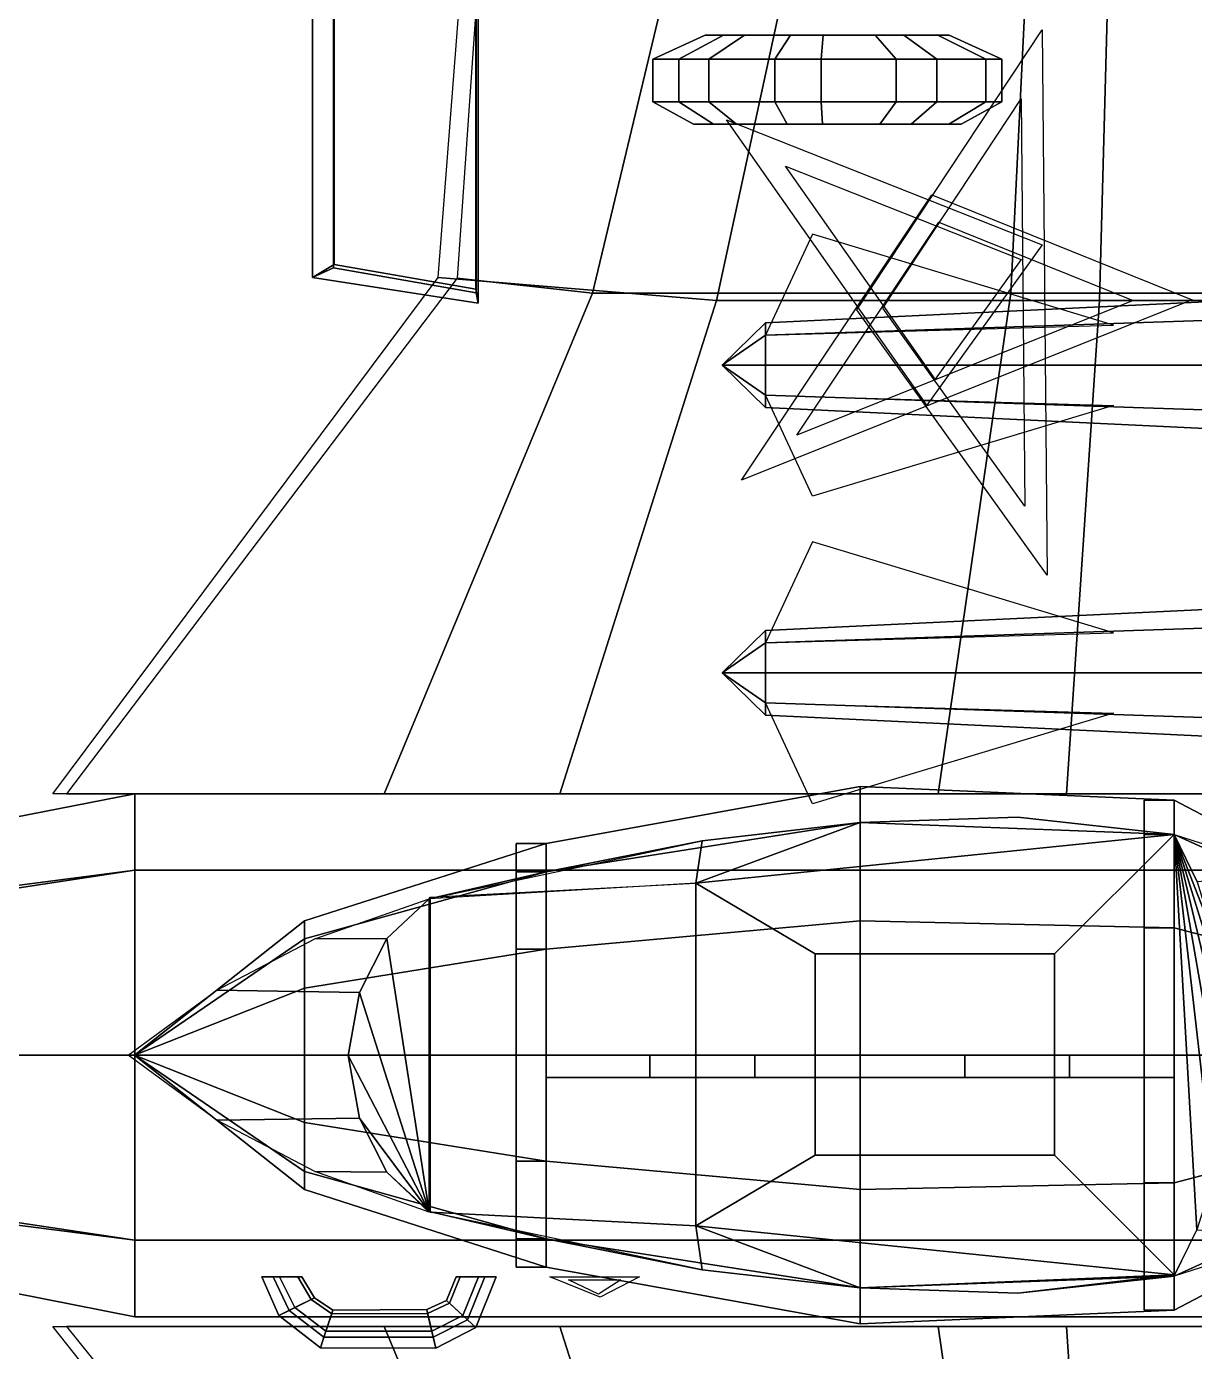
# Model space of a CAD drawing. Header units: metres. Extents: x -60 to 33, y -69 to 68.
# Drawn here: x -25.9 to 5.34, y -7.93 to 27.54 of the extents above; entities that cross this region are included whole.
import ezdxf

# ---------------------------------------------------------------- set-up
doc = ezdxf.new("R2010")
doc.units = ezdxf.units.M

msp = doc.modelspace()

# ---------------------------------------------------------------- linework, layer by layer
at = {"layer": 'AileD1', "color": 3}
for points in [[(-7.444094, 20.199999, 8.795606), (-14.892633, 20.82, 7.182653), (-13.742061, 35.66, 7.163866), (-4.497872, 33.800003, 8.732279)], [(2.804428, 20.199999, 9.349729), (-7.444094, 20.199999, 8.795606), (-4.497872, 33.800003, 8.732279), (3.138815, 32.800003, 9.198742)], [(12.233074, 20.199999, 8.980313), (2.804428, 20.199999, 9.349729), (3.138815, 32.800003, 9.198742), (10.996017, 32.800003, 8.887767)], [(-3.691443, 19.949081, 9.349729), (1.26452, 27.449999, 9.349729), (1.398465, 12.849999, 9.349729)], [(-2.995572, 19.999998, 9.349729), (0.704428, 25.599998, 9.349729), (0.804428, 14.699999, 9.349729)], [(-7.174012, 25.038986, 9.349729), (1.26452, 21.690365, 9.349729), (-1.816213, 17.404127, 9.349729)], [(-5.595572, 23.799999, 9.349729), (0.704428, 21.299999, 9.349729), (-1.595572, 18.099998, 9.349729)], [(5.282867, 20.216972, 9.349729), (-6.772177, 15.394954, 9.349729), (-1.682268, 23.029814, 9.349729)], [(3.704428, 20.199997, 9.349729), (-5.295572, 16.599998, 9.349729), (-1.495572, 22.299997, 9.349729)], [(-11.637501, 7.000001, 9.6), (-25.193754, 7.000001, 6.8), (-14.892633, 20.82, 7.182653), (-7.444094, 20.199999, 8.795606)], [(1.918754, 7.000001, 10.799999), (-11.637501, 7.000001, 9.6), (-7.444094, 20.199999, 8.795606), (2.804428, 20.199999, 9.349729)], [(14.390508, 7.000001, 10), (1.918754, 7.000001, 10.799999), (2.804428, 20.199999, 9.349729), (12.233074, 20.199999, 8.980313)]]:
    msp.add_3dface(points, dxfattribs=at)
at = {"layer": 'AileD2', "color": 67}
for points in [[(-10.762189, 20.400002, 6.421602), (-7.323036, 34.799999, 6.500791), (-13.3369, 35.799999, 7.117873), (-14.37858, 20.800001, 7.159739)], [(0.432347, 20.400002, 6.329336), (1.037658, 32.800003, 6.423656), (-7.323036, 34.799999, 6.500791), (-10.762189, 20.400002, 6.421602)], [(11.080813, 20.400002, 6.698404), (9.85018, 32.800003, 6.732197), (1.037658, 32.800003, 6.423656), (0.432347, 20.400002, 6.329336)], [(-16.337002, 7.000001, 5.2), (-10.762189, 20.400002, 6.421602), (-14.37858, 20.800001, 7.159739), (-24.832254, 7.000001, 6.8)], [(-1.515498, 7.000001, 5), (0.432347, 20.400002, 6.329336), (-10.762189, 20.400002, 6.421602), (-16.337002, 7.000001, 5.2)], [(12.583006, 7.000001, 5.8), (11.080813, 20.400002, 6.698404), (0.432347, 20.400002, 6.329336), (-1.515498, 7.000001, 5)]]:
    msp.add_3dface(points, dxfattribs=at)
at = {"layer": 'AileG1', "color": 36}
for points in [[(-24.832254, -7.260001, 6.8), (-14.37858, -20.259996, 7.159739), (-10.762189, -20.66, 6.421602), (-16.337002, -7.260001, 5.2)], [(-16.337002, -7.260001, 5.2), (-10.762189, -20.66, 6.421602), (0.432347, -20.66, 6.329336), (-1.515498, -7.260001, 5)], [(-1.515498, -7.260001, 5), (0.432347, -20.66, 6.329336), (11.080813, -20.66, 6.698404), (12.583006, -7.260001, 5.8)]]:
    msp.add_3dface(points, dxfattribs=at)
at = {"layer": 'AileG2', "color": 31}
for points in [[(-7.444094, -20.459999, 8.795606), (-14.892633, -20.279995, 7.182653), (-25.193754, -7.260001, 6.8), (-11.637501, -7.260001, 9.6)], [(2.804428, -20.459999, 9.349729), (-7.444094, -20.459999, 8.795606), (-11.637501, -7.260001, 9.6), (1.918754, -7.260001, 10.799999)], [(12.233074, -20.459999, 8.980313), (2.804428, -20.459999, 9.349729), (1.918754, -7.260001, 10.799999), (14.390508, -7.260001, 10)]]:
    msp.add_3dface(points, dxfattribs=at)
at = {"layer": 'Cabine', "color": 8}
for points in [[(6.400001, 4.949748, 14.949748), (-23, 4.949748, 14.132447), (-23, 7.000001, 10), (6.400001, 7, 10)], [(6.400001, 7, 10), (-23, 7.000001, 10), (-23, 4.949748, 5.867552), (6.400001, 4.949748, 5.050252)], [(6.400001, 0, 17.000002), (-23, 0, 15.844164), (-23, 4.949748, 14.132447), (6.400001, 4.949748, 14.949748)], [(6.400001, 4.949748, 5.050252), (-23, 4.949748, 5.867552), (-23, 0, 4.155837), (6.400001, 0, 2.999999)], [(6.400001, -4.949749, 14.949748), (-23, -4.949748, 14.132447), (-23, 0, 15.844164), (6.400001, 0, 17.000002)], [(6.400001, 0, 2.999999), (-23, 0, 4.155837), (-23, -4.949748, 5.867552), (6.400001, -4.949749, 5.050252)], [(6.400001, -4.949749, 5.050252), (-23, -4.949748, 5.867552), (-23, -7.000001, 10), (6.400001, -7.000001, 10)], [(6.400001, -7.000001, 10), (-23, -7.000001, 10), (-23, -4.949748, 14.132447), (6.400001, -4.949749, 14.949748)], [(-10.557142, -6.473346, 12.03806), (-11.9, -5.926655, 13.557886), (-9.499999, -5.926655, 13.557886)], [(-10.599999, -6.391343, 12.438061), (-11.399999, -6.008659, 13.361939), (-9.999999, -6.008659, 13.361939)]]:
    msp.add_3dface(points, dxfattribs=at)
at = {"layer": 'CharnInclinD', "color": 62}
msp.add_3dface([(-13.870176, 26.761456, 8.0628), (-13.870176, 26.831455, 7.941557), (-13.870176, 26.901455, 8.0628)], dxfattribs=at)
at = {"layer": 'FuselageArriere', "color": 12}
for points in [[(-23, 7.000001, 10), (-27.075008, 6.199999, 10.289968), (-27.403582, 4.384061, 6.953968), (-23, 4.949748, 5.867553)], [(-23, 4.949748, 14.132447), (-26.746441, 4.384061, 13.625972), (-27.075008, 6.199999, 10.289968), (-23, 7.000001, 10)], [(-23, 4.949748, 5.867553), (-27.403582, 4.384061, 6.953968), (-27.539675, 0, 5.57215), (-23.000002, 0, 4.155837)], [(-23, 0, 15.844164), (-26.610342, 0, 15.007788), (-26.746441, 4.384061, 13.625972), (-23, 4.949748, 14.132447)], [(-23.000002, 0, 4.155837), (-27.539675, 0, 5.57215), (-27.403582, -4.384061, 6.953968), (-23, -4.949748, 5.867553)], [(-23, -4.949748, 14.132447), (-26.746441, -4.384061, 13.625972), (-26.610342, 0, 15.007788), (-23, 0, 15.844164)], [(-23, -4.949748, 5.867553), (-27.403582, -4.384061, 6.953968), (-27.075008, -6.199999, 10.289968), (-23, -7.000001, 10)], [(-23, -7.000001, 10), (-27.075008, -6.199999, 10.289968), (-26.746441, -4.384061, 13.625972), (-23, -4.949748, 14.132447)]]:
    msp.add_3dface(points, dxfattribs=at)
at = {"layer": 'HB3', "color": 23}
for points in [[(-6.132196, 11.036419, 2.024324), (-6.132195, 11.368526, 1.222551), (6.376218, 11.965302, 1.222551), (6.376217, 11.458405, 2.446311)], [(-6.132195, 11.368526, 1.222551), (-6.132195, 11.036419, 0.420777), (6.376219, 11.458405, -0.001208), (6.376218, 11.965302, 1.222551)], [(-7.290002, 10.234647, 1.222551), (-7.290002, 10.234647, 1.222551), (-6.132195, 11.036419, 0.420777), (-6.132195, 11.368526, 1.222551)], [(-7.290002, 10.234647, 1.222551), (-7.290002, 10.234647, 1.222551), (-6.132195, 11.368526, 1.222551), (-6.132196, 11.036419, 2.024324)], [(-6.132196, 10.234647, 2.356429), (-6.132196, 11.036419, 2.024324), (6.376217, 11.458405, 2.446311), (6.376217, 10.234647, 2.953208)], [(-6.132195, 11.036419, 0.420777), (-6.132193, 10.234647, 0.088672), (6.376219, 10.234647, -0.508106), (6.376219, 11.458405, -0.001208)], [(-7.290002, 10.234647, 1.222551), (-7.290002, 10.234647, 1.222551), (-6.132193, 10.234647, 0.088672), (-6.132195, 11.036419, 0.420777)], [(-7.290002, 10.234647, 1.222551), (-7.290002, 10.234647, 1.222551), (-6.132196, 11.036419, 2.024324), (-6.132196, 10.234647, 2.356429)], [(-7.290002, 10.234647, 1.222551), (-7.290002, 10.234647, 1.222551), (-6.132196, 10.234647, 2.356429), (-6.132196, 9.432872, 2.024324)], [(-7.290002, 10.234647, 1.222551), (-7.290002, 10.234647, 1.222551), (-6.132196, 9.432872, 2.024324), (-6.132195, 9.100768, 1.222551)], [(-7.290002, 10.234647, 1.222551), (-7.290002, 10.234647, 1.222551), (-6.132195, 9.100768, 1.222551), (-6.132195, 9.432872, 0.420777)], [(-7.290002, 10.234647, 1.222551), (-7.290002, 10.234647, 1.222551), (-6.132195, 9.432872, 0.420777), (-6.132193, 10.234647, 0.088672)], [(-6.132196, 9.432872, 2.024324), (-6.132196, 10.234647, 2.356429), (6.376217, 10.234647, 2.953208), (6.376217, 9.010888, 2.446311)], [(-6.132193, 10.234647, 0.088672), (-6.132195, 9.432872, 0.420777), (6.376219, 9.010888, -0.001208), (6.376219, 10.234647, -0.508106)], [(-6.132195, 9.100768, 1.222551), (-6.132196, 9.432872, 2.024324), (6.376217, 9.010888, 2.446311), (6.376218, 8.503988, 1.222551)], [(-6.132195, 9.432872, 0.420777), (-6.132195, 9.100768, 1.222551), (6.376218, 8.503988, 1.222551), (6.376219, 9.010888, -0.001208)]]:
    msp.add_3dface(points, dxfattribs=at)
at = {"layer": 'HB3A1', "color": 26}
msp.add_3dface([(3.237222, 10.234647, 2.684657), (-4.819283, 10.234647, 5.608871), (-6.072517, 10.234647, 2.356429)], dxfattribs=at)
at = {"layer": 'HB3A2', "color": 24}
msp.add_3dface([(3.177545, 11.309331, 0.238423), (-4.87896, 13.740727, -1.386183), (-6.132195, 11.036419, 0.420777)], dxfattribs=at)
at = {"layer": 'HB3A3', "color": 25}
msp.add_3dface([(3.177545, 9.15996, 0.238423), (-4.87896, 6.728567, -1.386183), (-6.132195, 9.432872, 0.420777)], dxfattribs=at)
at = {"layer": 'HB4', "color": 27}
for points in [[(-6.132196, 19.271959, 2.919491), (-6.132195, 19.604065, 2.117718), (6.376218, 20.20084, 2.117719), (6.376217, 19.693939, 3.341478)], [(-6.132195, 19.604065, 2.117718), (-6.132195, 19.271959, 1.315945), (6.376219, 19.693939, 0.89396), (6.376218, 20.20084, 2.117719)], [(-7.290002, 18.470186, 2.117718), (-7.290002, 18.470186, 2.117718), (-6.132195, 19.271959, 1.315945), (-6.132195, 19.604065, 2.117718)], [(-7.290002, 18.470186, 2.117718), (-7.290002, 18.470186, 2.117718), (-6.132195, 19.604065, 2.117718), (-6.132196, 19.271959, 2.919491)], [(-6.132196, 18.470186, 3.251596), (-6.132196, 19.271959, 2.919491), (6.376217, 19.693939, 3.341478), (6.376217, 18.470186, 3.848375)], [(-6.132195, 19.271959, 1.315945), (-6.132193, 18.470186, 0.983839), (6.376219, 18.470186, 0.387062), (6.376219, 19.693939, 0.89396)], [(-7.290002, 18.470186, 2.117718), (-7.290002, 18.470186, 2.117718), (-6.132193, 18.470186, 0.983839), (-6.132195, 19.271959, 1.315945)], [(-7.290002, 18.470186, 2.117718), (-7.290002, 18.470186, 2.117718), (-6.132196, 19.271959, 2.919491), (-6.132196, 18.470186, 3.251596)], [(-7.290002, 18.470186, 2.117718), (-7.290002, 18.470186, 2.117718), (-6.132196, 18.470186, 3.251596), (-6.132196, 17.668411, 2.919491)], [(-7.290002, 18.470186, 2.117718), (-7.290002, 18.470186, 2.117718), (-6.132196, 17.668411, 2.919491), (-6.132195, 17.336306, 2.117718)], [(-7.290002, 18.470186, 2.117718), (-7.290002, 18.470186, 2.117718), (-6.132195, 17.336306, 2.117718), (-6.132195, 17.668411, 1.315945)], [(-7.290002, 18.470186, 2.117718), (-7.290002, 18.470186, 2.117718), (-6.132195, 17.668411, 1.315945), (-6.132193, 18.470186, 0.983839)], [(-6.132196, 17.668411, 2.919491), (-6.132196, 18.470186, 3.251596), (6.376217, 18.470186, 3.848375), (6.376217, 17.246426, 3.341478)], [(-6.132193, 18.470186, 0.983839), (-6.132195, 17.668411, 1.315945), (6.376219, 17.246426, 0.89396), (6.376219, 18.470186, 0.387062)], [(-6.132195, 17.336306, 2.117718), (-6.132196, 17.668411, 2.919491), (6.376217, 17.246426, 3.341478), (6.376218, 16.739525, 2.117719)], [(-6.132195, 17.668411, 1.315945), (-6.132195, 17.336306, 2.117718), (6.376218, 16.739525, 2.117719), (6.376219, 17.246426, 0.89396)]]:
    msp.add_3dface(points, dxfattribs=at)
at = {"layer": 'HB4A1', "color": 28}
msp.add_3dface([(3.237222, 18.470186, 3.579824), (-4.819283, 18.470186, 6.504037), (-6.072517, 18.470186, 3.251596)], dxfattribs=at)
at = {"layer": 'HB4A2', "color": 30}
msp.add_3dface([(3.177545, 19.54487, 1.133591), (-4.87896, 21.976263, -0.491015), (-6.132195, 19.271959, 1.315945)], dxfattribs=at)
at = {"layer": 'HB4A3', "color": 29}
msp.add_3dface([(3.177545, 17.395494, 1.133591), (-4.87896, 14.964104, -0.491015), (-6.132195, 17.668411, 1.315945)], dxfattribs=at)
at = {"layer": 'Poignee', "color": 32}
for points in [[(-18.877895, -6.829277, 12.253858), (-19.302122, -5.926655, 12.253858), (-19.604031, -5.926657, 12.846379), (-19.14793, -6.964295, 12.846379)], [(-19.14793, -6.964295, 12.846379), (-19.604031, -5.926657, 12.846379), (-19.133801, -5.926658, 13.316607), (-18.727343, -6.754004, 13.316607)], [(-18.290421, -6.53554, 12.357887), (-18.645306, -5.926656, 12.357887), (-19.302122, -5.926655, 12.253858), (-18.877895, -6.829277, 12.253858)], [(-18.727343, -6.754004, 13.316607), (-19.133801, -5.926658, 13.316607), (-18.541275, -5.926653, 13.014703), (-18.197374, -6.489014, 13.014703)], [(-18.197374, -6.489014, 13.014703), (-18.541275, -5.926653, 13.014703), (-18.645306, -5.926656, 12.357887), (-18.290421, -6.53554, 12.357887)], [(-13.811507, -5.926655, 13.316607), (-14.227656, -6.968058, 13.316607), (-14.663683, -6.566854, 13.014703), (-14.404029, -5.926655, 13.014703)], [(-14.404029, -5.926655, 13.014703), (-14.663683, -6.566854, 13.014703), (-14.587131, -6.637296, 12.357887), (-14.299999, -5.926655, 12.357887)], [(-14.299999, -5.926655, 12.357887), (-14.587131, -6.637296, 12.357887), (-14.10379, -7.082031, 12.253858), (-13.643184, -5.926655, 12.253858)], [(-13.341279, -5.926655, 12.846379), (-13.881623, -7.286454, 12.846379), (-14.227656, -6.968058, 13.316607), (-13.811507, -5.926655, 13.316607)], [(-13.643184, -5.926655, 12.253858), (-14.10379, -7.082031, 12.253858), (-13.881623, -7.286454, 12.846379), (-13.341279, -5.926655, 12.846379)], [(-17.737514, -6.921237, 12.357887), (-18.290421, -6.53554, 12.357887), (-18.877895, -6.829277, 12.253858), (-17.945219, -7.544349, 12.253858)], [(-17.891985, -7.384665, 13.316607), (-18.727343, -6.754004, 13.316607), (-18.197374, -6.489014, 13.014703), (-17.704618, -6.822547, 13.014703)], [(-17.704618, -6.822547, 13.014703), (-18.197374, -6.489014, 13.014703), (-18.290421, -6.53554, 12.357887), (-17.737514, -6.921237, 12.357887)], [(-14.227656, -6.968058, 13.316607), (-15.058605, -7.386166, 13.316607), (-15.194738, -6.809493, 13.014703), (-14.663683, -6.566854, 13.014703)], [(-14.663683, -6.566854, 13.014703), (-15.194738, -6.809493, 13.014703), (-15.170839, -6.910741, 12.357887), (-14.587131, -6.637296, 12.357887)], [(-14.587131, -6.637296, 12.357887), (-15.170839, -6.910741, 12.357887), (-15.019933, -7.549986, 12.253858), (-14.10379, -7.082031, 12.253858)], [(-18.040688, -7.830762, 12.846379), (-19.14793, -6.964295, 12.846379), (-18.727343, -6.754004, 13.316607), (-17.891985, -7.384665, 13.316607)], [(-17.945219, -7.544349, 12.253858), (-18.877895, -6.829277, 12.253858), (-19.14793, -6.964295, 12.846379), (-18.040688, -7.830762, 12.846379)], [(-15.170839, -6.910741, 12.357887), (-17.737514, -6.921237, 12.357887), (-17.945219, -7.544349, 12.253858), (-15.019933, -7.549986, 12.253858)], [(-15.058605, -7.386166, 13.316607), (-17.891985, -7.384665, 13.316607), (-17.704618, -6.822547, 13.014703), (-15.194738, -6.809493, 13.014703)], [(-15.194738, -6.809493, 13.014703), (-17.704618, -6.822547, 13.014703), (-17.737514, -6.921237, 12.357887), (-15.170839, -6.910741, 12.357887)], [(-13.881623, -7.286454, 12.846379), (-14.950568, -7.843816, 12.846379), (-15.058605, -7.386166, 13.316607), (-14.227656, -6.968058, 13.316607)], [(-14.10379, -7.082031, 12.253858), (-15.019933, -7.549986, 12.253858), (-14.950568, -7.843816, 12.846379), (-13.881623, -7.286454, 12.846379)], [(-14.950568, -7.843816, 12.846379), (-18.040688, -7.830762, 12.846379), (-17.891985, -7.384665, 13.316607), (-15.058605, -7.386166, 13.316607)], [(-15.019933, -7.549986, 12.253858), (-17.945219, -7.544349, 12.253858), (-18.040688, -7.830762, 12.846379), (-14.950568, -7.843816, 12.846379)]]:
    msp.add_3dface(points, dxfattribs=at)
at = {"layer": 'PosCam', "color": 69}
msp.add_3dface([(-10.816031, 0.000001, 17.60429), (-6.950003, 0.000001, 17.83634), (-9.083978, 0.000001, 21.068392)], dxfattribs=at)
at = {"layer": 'RoueD', "color": 35}
for points in [[(-8.45425, 26.660002, -6.644485), (-7.257028, 27.300003, -5.846006), (-7.74299, 27.300003, -3.630889), (-9.149782, 26.660002, -3.474098)], [(-9.149782, 26.660002, -3.474098), (-7.74299, 27.300003, -3.630889), (-6.691408, 27.300003, -1.621641), (-7.644706, 26.660002, -0.598362)], [(-5.883556, 26.660002, -8.626062), (-5.46091, 27.300003, -7.230515), (-7.257028, 27.300003, -5.846006), (-8.45425, 26.660002, -6.644485)], [(-4.59433, 27.300003, -0.758411), (-6.691408, 27.300003, -1.621641), (-7.74299, 27.300003, -3.630889)], [(-4.59433, 27.300003, -0.758411), (-7.74299, 27.300003, -3.630889), (-7.257028, 27.300003, -5.846006)], [(-7.644706, 26.660002, -0.598362), (-6.691408, 27.300003, -1.621641), (-4.59433, 27.300003, -0.758411), (-4.643263, 26.660002, 0.637136)], [(-4.59433, 27.300003, -0.758411), (-7.257028, 27.300003, -5.846006), (-5.46091, 27.300003, -7.230515)], [(-2.640557, 26.660002, -8.491628), (-3.195059, 27.300003, -7.136587), (-5.46091, 27.300003, -7.230515), (-5.883556, 26.660002, -8.626062)], [(-4.59433, 27.300003, -0.758411), (-5.46091, 27.300003, -7.230515), (-3.195059, 27.300003, -7.136587)], [(-4.643263, 26.660002, 0.637136), (-4.59433, 27.300003, -0.758411), (-2.433002, 27.300003, -1.445115), (-1.549862, 26.660002, -0.345708)], [(-4.59433, 27.300003, -0.758411), (-3.195059, 27.300003, -7.136587), (-1.519692, 27.300003, -5.608173)], [(-4.59433, 27.300003, -0.758411), (-1.519692, 27.300003, -5.608173), (-1.218732, 27.300003, -3.360435)], [(-4.59433, 27.300003, -0.758411), (-1.218732, 27.300003, -3.360435), (-2.433002, 27.300003, -1.445115)], [(-0.242688, 26.660002, -6.304086), (-1.519692, 27.300003, -5.608173), (-3.195059, 27.300003, -7.136587), (-2.640557, 26.660002, -8.491628)], [(-1.549862, 26.660002, -0.345708), (-2.433002, 27.300003, -1.445115), (-1.218732, 27.300003, -3.360435), (0.188061, 26.660002, -3.087011)], [(0.188061, 26.660002, -3.087011), (-1.218732, 27.300003, -3.360435), (-1.519692, 27.300003, -5.608173), (-0.242688, 26.660002, -6.304086)], [(-8.45425, 25.520002, -6.644485), (-8.45425, 26.660002, -6.644485), (-9.149782, 26.660002, -3.474098), (-9.149782, 25.520002, -3.474098)], [(-9.149782, 25.520002, -3.474098), (-9.149782, 26.660002, -3.474098), (-7.644706, 26.660002, -0.598362), (-7.644706, 25.520002, -0.598362)], [(-5.883556, 25.520002, -8.626062), (-5.883556, 26.660002, -8.626062), (-8.45425, 26.660002, -6.644485), (-8.45425, 25.520002, -6.644485)], [(-7.644706, 25.520002, -0.598362), (-7.644706, 26.660002, -0.598362), (-4.643263, 26.660002, 0.637136), (-4.643263, 25.520002, 0.637136)], [(-2.640557, 25.520002, -8.491628), (-2.640557, 26.660002, -8.491628), (-5.883556, 26.660002, -8.626062), (-5.883556, 25.520002, -8.626062)], [(-4.643263, 25.520002, 0.637136), (-4.643263, 26.660002, 0.637136), (-1.549862, 26.660002, -0.345708), (-1.549862, 25.520002, -0.345708)], [(-0.242688, 25.520002, -6.304086), (-0.242688, 26.660002, -6.304086), (-2.640557, 26.660002, -8.491628), (-2.640557, 25.520002, -8.491628)], [(-1.549862, 25.520002, -0.345708), (-1.549862, 26.660002, -0.345708), (0.188061, 26.660002, -3.087011), (0.188061, 25.520002, -3.087011)], [(0.188061, 25.520002, -3.087011), (0.188061, 26.660002, -3.087011), (-0.242688, 26.660002, -6.304086), (-0.242688, 25.520002, -6.304086)], [(-7.525844, 24.920002, -5.776323), (-8.45425, 25.520002, -6.644485), (-9.149782, 25.520002, -3.474098), (-8.058861, 24.920002, -3.644572)], [(-8.058861, 24.920002, -3.644572), (-9.149782, 25.520002, -3.474098), (-7.644706, 25.520002, -0.598362), (-6.905455, 24.920002, -1.710943)], [(-5.555808, 24.920002, -7.108725), (-5.883556, 25.520002, -8.626062), (-8.45425, 25.520002, -6.644485), (-7.525844, 24.920002, -5.776323)], [(-6.905455, 24.920002, -1.710943), (-7.644706, 25.520002, -0.598362), (-4.643263, 25.520002, 0.637136), (-4.605317, 24.920002, -0.880201)], [(-3.070555, 24.920002, -7.018332), (-2.640557, 25.520002, -8.491628), (-5.883556, 25.520002, -8.626062), (-5.555808, 24.920002, -7.108725)], [(-4.605317, 24.920002, -0.880201), (-4.643263, 25.520002, 0.637136), (-1.549862, 25.520002, -0.345708), (-2.234708, 24.920002, -1.541061)], [(-1.232962, 24.920002, -5.547441), (-0.242688, 25.520002, -6.304086), (-2.640557, 25.520002, -8.491628), (-3.070555, 24.920002, -7.018332)], [(-2.234708, 24.920002, -1.541061), (-1.549862, 25.520002, -0.345708), (0.188061, 25.520002, -3.087011), (-0.902861, 24.920002, -3.384297)], [(-0.902861, 24.920002, -3.384297), (0.188061, 25.520002, -3.087011), (-0.242688, 25.520002, -6.304086), (-1.232962, 24.920002, -5.547441)], [(-2.234708, 24.920002, -1.541061), (-7.525844, 24.920002, -5.776323), (-8.058861, 24.920002, -3.644572)], [(-2.234708, 24.920002, -1.541061), (-8.058861, 24.920002, -3.644572), (-6.905455, 24.920002, -1.710943)], [(-2.234708, 24.920002, -1.541061), (-5.555808, 24.920002, -7.108725), (-7.525844, 24.920002, -5.776323)], [(-2.234708, 24.920002, -1.541061), (-6.905455, 24.920002, -1.710943), (-4.605317, 24.920002, -0.880201)], [(-2.234708, 24.920002, -1.541061), (-3.070555, 24.920002, -7.018332), (-5.555808, 24.920002, -7.108725)], [(-2.234708, 24.920002, -1.541061), (-1.232962, 24.920002, -5.547441), (-3.070555, 24.920002, -7.018332)], [(-2.234708, 24.920002, -1.541061), (-0.902861, 24.920002, -3.384297), (-1.232962, 24.920002, -5.547441)]]:
    msp.add_3dface(points, dxfattribs=at)
at = {"layer": 'TabBord', "color": 68}
for points in [[(4.799998, 5.909639, 22.459705), (4.799998, 6.823863, 18.326368), (3.999998, 6.823863, 18.326368), (3.999998, 5.909639, 22.459705)], [(3.999998, 6.823863, 18.326368), (4.799998, 6.823863, 18.326368), (4.799998, 5.909639, 14.193037), (3.999998, 5.909639, 14.193037)], [(4.799998, 5.909639, 8.168874), (-8.000002, 4.60475, 9.617645), (-3.600001, 6.229635, 14.637959)], [(-7.829744, 5.739378, 14.933455), (-3.600001, 6.229635, 14.637959), (-8.000002, 4.60475, 9.617645)], [(-7.829744, 5.739378, 14.933455), (-7.829744, 5.739378, 15.933455), (-3.600001, 6.229635, 15.637959), (-3.600001, 6.229635, 14.637959)], [(0.616267, 6.371076, 14.206418), (4.799998, 5.909639, 8.168874), (-3.600001, 6.229635, 14.637959)], [(-3.600001, 6.229635, 14.637959), (-3.600001, 6.229635, 15.637959), (0.616267, 6.371076, 15.206418), (0.616267, 6.371076, 14.206418)], [(0.616267, 6.371076, 14.206418), (4.799998, 5.909639, 14.193037), (4.799998, 5.909639, 8.168874)], [(0.616267, 6.371076, 14.206418), (0.616267, 6.371076, 15.206418), (4.799998, 5.909639, 15.193037), (4.799998, 5.909639, 14.193037)], [(-8.000002, 4.60475, 9.617645), (-15.134254, 4.185682, 15.801156), (-7.829744, 5.739378, 14.933455)], [(-12, 4.911995, 15.335746), (-12, 4.911995, 16.335747), (-7.829744, 5.739378, 15.933455), (-7.829744, 5.739378, 14.933455)], [(1.599997, 2.714865, 5.336745), (-4.800002, 2.714865, 5.202967), (-8.000002, 4.60475, 9.617645), (4.799998, 5.909639, 8.168874)], [(4.799998, 5.909639, 8.168874), (4.799998, -5.873308, 8.168874), (1.599997, -2.678534, 5.336745), (1.599997, 2.714865, 5.336745)], [(3.999998, 3.411931, 25.485514), (4.799998, 3.411931, 25.485514), (4.799998, 5.909639, 22.459705), (3.999998, 5.909639, 22.459705)], [(4.799998, 5.909639, 15.193037), (8.07842, 4.858308, 16.121834), (5.411579, 4.639949, 15.970069)], [(4.799998, 5.909639, 14.193037), (4.799998, 5.909639, 15.193037), (5.411579, 4.639949, 15.970069)], [(4.799998, 5.909639, 14.193037), (5.411579, 4.639949, 15.970069), (5.861465, 3.183434, 16.541664)], [(4.799998, 5.909639, 14.193037), (5.861465, 3.183434, 16.541664), (6.137768, 1.590019, 16.892714)], [(4.799998, 5.909639, 14.193037), (6.137768, 1.590019, 16.892714), (6.228598, -0.090359, 17.008116)], [(4.799998, 5.909639, 14.193037), (6.228598, -0.090359, 17.008116), (6.129087, -1.721577, 16.881685)], [(4.799998, 5.909639, 14.193037), (6.129087, -1.721577, 16.881685), (5.849893, -3.264157, 16.52696)], [(4.799998, 5.909639, 14.193037), (5.849893, -3.264157, 16.52696), (5.4029, -4.669839, 15.959043)], [(4.799998, 5.909639, 14.193037), (5.4029, -4.669839, 15.959043), (4.799998, -5.890361, 15.193037)], [(4.799998, 5.909639, 14.193037), (4.799998, -5.890361, 15.193037), (4.799998, -5.873308, 14.193037)], [(4.799998, 5.909639, 8.168874), (4.799998, 5.909639, 14.193037), (4.799998, -5.873308, 14.193037), (4.799998, -5.873308, 8.168874)], [(-12, 4.911995, 15.335746), (-12.799999, 4.911995, 15.335746), (-12.799999, 5.671879, 18.707272), (-12, 5.671879, 18.707272)], [(-12, 5.671879, 18.707272), (-12.799999, 5.671879, 18.707272), (-12.799999, 4.911995, 22.078802), (-12, 4.911995, 22.078802)], [(-15.134254, 4.185682, 15.801156), (-15.134254, 4.185682, 16.801157), (-12, 4.911995, 16.335747), (-12, 4.911995, 15.335746)], [(-12, 4.911995, 22.078802), (-12.799999, 4.911995, 22.078802), (-12.799999, 2.835943, 24.54693), (-12, 2.835943, 24.54693)], [(-8.000002, 4.60475, 9.617645), (-8.000002, -4.568427, 9.617645), (-15.1, -4.197728, 15.868874), (-15.1, 4.234059, 15.868874)], [(-4.800002, 2.714865, 5.202967), (-4.800002, -2.678534, 5.202967), (-8.000002, -4.568427, 9.617645), (-8.000002, 4.60475, 9.617645)], [(-18.185553, 3.114818, 17.212969), (-15.134254, 4.185682, 16.801157), (-16.26453, 3.122104, 17.931433)], [(-15.134254, -4.185682, 16.801157), (-16.26453, 3.122104, 17.931433), (-15.134254, 4.185682, 16.801157)], [(-15.134254, 4.185682, 16.801157), (-15.1, 4.234059, 15.868874), (-15.1, -4.197728, 15.868874), (-15.134254, -4.185682, 16.801157)], [(4.799998, 0, 26.593033), (4.799998, 3.411931, 25.485514), (3.999998, 3.411931, 25.485514), (3.999998, 0, 26.593033)], [(-20.809488, 1.739382, 16.80802), (-18.185553, 3.114818, 17.212969), (-16.26453, 3.122104, 17.931433), (-16.996033, 1.677518, 18.66177)], [(-15.134254, -4.185682, 16.801157), (-16.996033, 1.677518, 18.66177), (-16.26453, 3.122104, 17.931433)], [(-12, 2.835943, 24.54693), (-12.799999, 2.835943, 24.54693), (-12.799999, 0, 25.450325), (-12, 0, 25.450325)], [(1.599997, 2.714865, 5.336745), (1.599997, -2.678534, 5.336745), (-4.800002, -2.678534, 5.202967), (-4.800002, 2.714865, 5.202967)], [(-23.183786, 0, 16.385828), (-20.809488, 1.739382, 16.80802), (-16.996033, 1.677518, 18.66177), (-17.301071, -0.005131, 18.778688)], [(-15.134254, -4.185682, 16.801157), (-17.301071, -0.005131, 18.778688), (-16.996033, 1.677518, 18.66177)], [(-20.809488, -1.739382, 16.80802), (-23.183786, 0, 16.385828), (-17.301071, -0.005131, 18.778688), (-16.995756, -1.687788, 18.662657)], [(-12, 0, 25.450325), (-12.799999, 0, 25.450325), (-12.799999, -2.835935, 24.54693), (-12, -2.835935, 24.54693)], [(-12, 0, 25.450325), (-12, -0.600002, 25.450325), (-9.224755, -0.600002, 26.032705), (-9.224754, 0, 26.032703)], [(-6.42267, 0, 26.460949), (-9.224754, 0, 26.032703), (-9.224755, -0.600002, 26.032705), (-6.42267, -0.600018, 26.460947)], [(-3.600001, 0, 26.731865), (-6.42267, 0, 26.460949), (-6.42267, -0.600018, 26.460947), (-3.600001, -0.600002, 26.731865)], [(-0.798565, 0, 26.841696), (-3.600001, 0, 26.731865), (-3.600001, -0.600002, 26.731865), (-0.798566, -0.600002, 26.841696)], [(2.003618, 0, 26.794655), (-0.798565, 0, 26.841696), (-0.798566, -0.600002, 26.841696), (2.003618, -0.600018, 26.794653)], [(2.003618, 0, 26.794655), (2.003618, -0.600018, 26.794653), (4.799998, -0.600002, 26.593033), (4.799998, 0, 26.593033)], [(4.799998, 0, 26.593033), (3.999998, 0, 26.593033), (3.999998, -3.411931, 25.485514), (4.799998, -3.411931, 25.485514)], [(-15.134254, -4.185682, 16.801157), (-16.995756, -1.687788, 18.662657), (-17.301071, -0.005131, 18.778688)], [(-18.185553, -3.114818, 17.212969), (-20.809488, -1.739382, 16.80802), (-16.995756, -1.687788, 18.662657), (-16.264526, -3.132367, 17.931433)], [(-15.134254, -4.185682, 16.801157), (-16.264526, -3.132367, 17.931433), (-16.995756, -1.687788, 18.662657)], [(-12, -2.835935, 24.54693), (-12.799999, -2.835935, 24.54693), (-12.799999, -4.911995, 22.078802), (-12, -4.911995, 22.078802)], [(1.599997, -2.678534, 5.336745), (4.799998, -5.873308, 8.168874), (-8.000002, -4.568427, 9.617645), (-4.800002, -2.678534, 5.202967)], [(-15.134254, -4.195953, 16.801157), (-18.185553, -3.114818, 17.212969), (-16.264526, -3.132367, 17.931433)], [(3.999998, -5.909632, 22.459709), (4.799998, -5.909632, 22.459709), (4.799998, -3.411931, 25.485514), (3.999998, -3.411931, 25.485514)], [(-12, -4.911995, 16.335747), (-15.134254, -4.185682, 16.801157), (-15.134254, -4.185682, 15.801156), (-12, -4.911995, 15.335746)], [(-8.000002, -4.568427, 9.617645), (-7.829744, -5.739378, 14.933455), (-15.1, -4.197728, 15.868874)], [(-7.829744, -5.739378, 14.933455), (-8.000002, -4.568427, 9.617645), (-3.600001, -6.229628, 14.637959)], [(4.799998, -5.873308, 8.168874), (-3.600001, -6.229628, 14.637959), (-8.000002, -4.568427, 9.617645)], [(-12, -4.911995, 22.078802), (-12.799999, -4.911995, 22.078802), (-12.799999, -5.671879, 18.707272), (-12, -5.671879, 18.707272)], [(-12.799999, -5.671879, 18.707272), (-12.799999, -4.911995, 15.335746), (-12, -4.911995, 15.335746), (-12, -5.671879, 18.707272)], [(-7.829744, -5.739378, 15.933455), (-12, -4.911995, 16.335747), (-12, -4.911995, 15.335746), (-7.829744, -5.739378, 14.933455)], [(8.07842, -4.858308, 16.121834), (4.799998, -5.909639, 15.193037), (5.4029, -4.669839, 15.959043)], [(-3.600001, -6.229628, 15.637959), (-7.829744, -5.739378, 15.933455), (-7.829744, -5.739378, 14.933455), (-3.600001, -6.229628, 14.637959)], [(4.799998, -5.873308, 8.168874), (0.616267, -6.371076, 14.206418), (-3.600001, -6.229628, 14.637959)], [(4.799998, -5.873308, 8.168874), (4.799998, -5.909639, 14.193037), (0.616267, -6.371076, 14.206418)], [(4.799998, -5.909639, 15.193037), (0.616267, -6.371076, 15.206418), (0.616267, -6.371076, 14.206418), (4.799998, -5.909639, 14.193037)], [(4.799998, -6.823863, 18.326368), (4.799998, -5.909632, 22.459709), (3.999998, -5.909632, 22.459709), (3.999998, -6.823863, 18.326368)], [(4.799998, -6.823863, 18.326368), (3.999998, -6.823863, 18.326368), (3.999998, -5.909639, 14.193037), (4.799998, -5.909639, 14.193037)], [(0.616267, -6.371076, 15.206418), (-3.600001, -6.229628, 15.637959), (-3.600001, -6.229628, 14.637959), (0.616267, -6.371076, 14.206418)]]:
    msp.add_3dface(points, dxfattribs=at)
at = {"layer": 'Verriere', "color": 7}
for points in [[(-3.600001, 7.19336, 18.66926), (-3.600001, 6.229633, 22.700562), (-12, 4.911994, 22.078802), (-12, 5.671882, 18.707272)], [(-3.600001, 6.229632, 14.637959), (-3.600001, 7.19336, 18.66926), (-12, 5.671882, 18.707272), (-12, 4.911993, 15.335746)], [(4.799998, 6.823862, 18.326368), (4.799998, 5.909638, 22.459705), (-3.600001, 6.229633, 22.700562), (-3.600001, 7.19336, 18.66926)], [(4.799998, 5.909637, 14.193037), (4.799998, 6.823862, 18.326368), (-3.600001, 7.19336, 18.66926), (-3.600001, 6.229632, 14.637959)], [(3.999998, 5.909638, 22.459705), (3.999998, 6.823862, 18.326368), (4.799998, 6.823862, 18.326368), (4.799998, 5.909638, 22.459705)], [(3.999998, 5.909637, 14.193037), (4.799998, 5.909637, 14.193037), (4.799998, 6.823862, 18.326368), (3.999998, 6.823862, 18.326368)], [(10.949224, 3.59668, 18.506336), (10.949224, 3.114816, 20.684912), (4.799998, 5.909638, 22.459705), (4.799998, 6.823862, 18.326368)], [(10.949224, 3.114816, 16.327766), (10.949224, 3.59668, 18.506336), (4.799998, 6.823862, 18.326368), (4.799998, 5.909637, 14.193037)], [(-3.600001, 6.229633, 22.700562), (-3.600001, 3.59668, 25.651676), (-12, 2.835942, 24.54693), (-12, 4.911994, 22.078802)], [(4.799998, 5.909638, 22.459705), (4.799998, 3.411932, 25.485514), (-3.600001, 3.59668, 25.651676), (-3.600001, 6.229633, 22.700562)], [(3.999998, 5.909638, 22.459705), (4.799998, 5.909638, 22.459705), (4.799998, 3.411932, 25.485514), (3.999998, 3.411932, 25.485514)], [(10.949224, 3.114816, 20.684912), (10.949224, 1.79834, 22.279737), (4.799998, 3.411932, 25.485514), (4.799998, 5.909638, 22.459705)], [(-12, 5.671882, 18.707272), (-12, 4.911994, 22.078802), (-18.469225, 3.114816, 20.034912), (-18.469225, 3.59668, 17.856337)], [(-12, 4.911993, 15.335746), (-12, 5.671882, 18.707272), (-18.469225, 3.59668, 17.856337), (-18.469225, 3.114816, 15.677768)], [(-12, 5.671882, 18.707272), (-12.799999, 5.671882, 18.707272), (-12.799999, 4.911993, 15.335746), (-12, 4.911993, 15.335746)], [(-12, 4.911994, 22.078802), (-12.799999, 4.911994, 22.078802), (-12.799999, 5.671882, 18.707272), (-12, 5.671882, 18.707272)], [(-12, 4.911994, 22.078802), (-12, 2.835942, 24.54693), (-18.469225, 1.79834, 21.629738), (-18.469225, 3.114816, 20.034912)], [(-12, 2.835942, 24.54693), (-12.799999, 2.835942, 24.54693), (-12.799999, 4.911994, 22.078802), (-12, 4.911994, 22.078802)], [(-18.469225, 3.59668, 17.856337), (-18.469225, 3.114816, 20.034912), (-23.009996, 0.000001, 16.207497)], [(-18.469225, 3.114816, 15.677768), (-18.469225, 3.59668, 17.856337), (-23.009996, 0.000001, 16.207497)], [(-3.600001, 3.59668, 25.651676), (-3.600001, 0.000001, 26.731865), (-12, 0.000001, 25.450325), (-12, 2.835942, 24.54693)], [(4.799998, 3.411932, 25.485514), (4.799998, 0.000001, 26.593033), (-3.600001, 0.000001, 26.731865), (-3.600001, 3.59668, 25.651676)], [(3.999998, 0.000001, 26.593033), (3.999998, 3.411932, 25.485514), (4.799998, 3.411932, 25.485514), (4.799998, 0.000001, 26.593033)], [(10.949224, 1.79834, 22.279737), (10.949224, 0.000001, 22.863483), (4.799998, 0.000001, 26.593033), (4.799998, 3.411932, 25.485514)], [(-18.469225, 3.114816, 20.034912), (-18.469225, 1.79834, 21.629738), (-23.009996, 0.000001, 16.207497)], [(-12, 2.835942, 24.54693), (-12, 0.000001, 25.450325), (-18.469225, 0.000001, 22.213486), (-18.469225, 1.79834, 21.629738)], [(-12, 0.000001, 25.450325), (-12.799999, 0.000001, 25.450325), (-12.799999, 2.835942, 24.54693), (-12, 2.835942, 24.54693)], [(-18.469225, 1.79834, 21.629738), (-18.469225, 0.000001, 22.213486), (-23.009996, 0.000001, 16.207497)], [(-18.469225, -3.596678, 17.856337), (-18.469225, -3.114815, 15.677768), (-23.009996, 0.000001, 16.207497)], [(-18.469225, -3.114815, 20.034912), (-18.469225, -3.596678, 17.856337), (-23.009996, 0.000001, 16.207497)], [(-18.469225, -1.798339, 21.629738), (-18.469225, -3.114815, 20.034912), (-23.009996, 0.000001, 16.207497)], [(-18.469225, 0.000001, 22.213486), (-18.469225, -1.798339, 21.629738), (-23.009996, 0.000001, 16.207497)], [(-12, 0.000001, 25.450325), (-12, -2.835939, 24.54693), (-18.469225, -1.798339, 21.629738), (-18.469225, 0.000001, 22.213486)], [(-12, -2.835939, 24.54693), (-12.799999, -2.835939, 24.54693), (-12.799999, 0.000001, 25.450325), (-12, 0.000001, 25.450325)], [(-3.600001, 0.000001, 26.731865), (-3.600001, -3.596678, 25.651676), (-12, -2.835939, 24.54693), (-12, 0.000001, 25.450325)], [(-3.600001, 0.000001, 26.731865), (-3.600001, -0.599999, 26.731865), (-12, -0.599999, 25.450325), (-12, 0.000001, 25.450325)], [(4.799998, 0.000001, 26.593033), (4.799998, -3.411929, 25.485514), (-3.600001, -3.596678, 25.651676), (-3.600001, 0.000001, 26.731865)], [(4.799998, 0.000001, 26.593033), (4.799998, -0.6, 26.593033), (-3.600001, -0.599999, 26.731865), (-3.600001, 0.000001, 26.731865)], [(4.799998, -3.411929, 25.485514), (3.999998, -3.411929, 25.485514), (3.999998, 0.000001, 26.593033), (4.799998, 0.000001, 26.593033)], [(10.949224, 0.000001, 22.863483), (10.949224, -1.798339, 22.279737), (4.799998, -3.411929, 25.485514), (4.799998, 0.000001, 26.593033)], [(-12, -2.835939, 24.54693), (-12, -4.911992, 22.078802), (-18.469225, -3.114815, 20.034912), (-18.469225, -1.798339, 21.629738)], [(10.949224, -1.798339, 22.279737), (10.949224, -3.114815, 20.684912), (4.799998, -5.909636, 22.459709), (4.799998, -3.411929, 25.485514)], [(-12, -4.911992, 22.078802), (-12.799999, -4.911992, 22.078802), (-12.799999, -2.835939, 24.54693), (-12, -2.835939, 24.54693)], [(-3.600001, -3.596678, 25.651676), (-3.600001, -6.22963, 22.700562), (-12, -4.911992, 22.078802), (-12, -2.835939, 24.54693)], [(-12, -5.67188, 18.707272), (-12, -4.911992, 15.335746), (-18.469225, -3.114815, 15.677768), (-18.469225, -3.596678, 17.856337)], [(-12, -4.911992, 22.078802), (-12, -5.67188, 18.707272), (-18.469225, -3.596678, 17.856337), (-18.469225, -3.114815, 20.034912)], [(10.949224, -3.596678, 18.506336), (10.949224, -3.114815, 16.327766), (4.799998, -5.909636, 14.193037), (4.799998, -6.82386, 18.326368)], [(10.949224, -3.114815, 20.684912), (10.949224, -3.596678, 18.506336), (4.799998, -6.82386, 18.326368), (4.799998, -5.909636, 22.459709)], [(4.799998, -3.411929, 25.485514), (4.799998, -5.909636, 22.459709), (-3.600001, -6.22963, 22.700562), (-3.600001, -3.596678, 25.651676)], [(3.999998, -3.411929, 25.485514), (4.799998, -3.411929, 25.485514), (4.799998, -5.909636, 22.459709), (3.999998, -5.909636, 22.459709)], [(-12, -5.67188, 18.707272), (-12.799999, -5.67188, 18.707272), (-12.799999, -4.911992, 22.078802), (-12, -4.911992, 22.078802)], [(-12, -5.67188, 18.707272), (-12, -4.911992, 15.335746), (-12.799999, -4.911992, 15.335746), (-12.799999, -5.67188, 18.707272)], [(-3.600001, -7.193358, 18.66926), (-3.600001, -6.229631, 14.637959), (-12, -4.911992, 15.335746), (-12, -5.67188, 18.707272)], [(-3.600001, -6.22963, 22.700562), (-3.600001, -7.193358, 18.66926), (-12, -5.67188, 18.707272), (-12, -4.911992, 22.078802)], [(4.799998, -6.82386, 18.326368), (4.799998, -5.909636, 14.193037), (-3.600001, -6.229631, 14.637959), (-3.600001, -7.193358, 18.66926)], [(4.799998, -5.909636, 22.459709), (4.799998, -6.82386, 18.326368), (-3.600001, -7.193358, 18.66926), (-3.600001, -6.22963, 22.700562)], [(4.799998, -5.909636, 14.193037), (3.999998, -5.909636, 14.193037), (3.999998, -6.82386, 18.326368), (4.799998, -6.82386, 18.326368)], [(3.999998, -6.82386, 18.326368), (3.999998, -5.909636, 22.459709), (4.799998, -5.909636, 22.459709), (4.799998, -6.82386, 18.326368)]]:
    msp.add_3dface(points, dxfattribs=at)
at = {"layer": 'VInclinD', "color": 63}
for points in [[(-13.822137, 20.126961, 7.136665), (-13.822137, 35.984627, 7.136665), (-13.886191, 35.607067, 6.741557), (-13.886191, 20.504524, 6.741557)], [(-13.870176, 20.410133, 7.630549), (-13.870176, 35.701458, 7.630549), (-13.822137, 35.984627, 7.136665), (-13.822137, 20.126961, 7.136665)], [(-17.689423, 21.075226, 7.373135), (-17.689423, 35.036366, 7.373135), (-13.870176, 35.701458, 7.630549), (-13.870176, 20.410133, 7.630549)], [(-13.886191, 20.504524, 6.741557), (-13.886191, 35.607067, 6.741557), (-17.67341, 34.950184, 6.998971), (-17.67341, 21.161402, 6.998971)], [(-17.689423, 35.036366, 7.373135), (-17.689423, 21.075226, 7.373135), (-18.251511, 20.816683, 7.165266), (-18.251511, 35.294907, 7.165266)], [(-18.251511, 35.294907, 7.165266), (-18.251511, 20.816683, 7.165266), (-17.67341, 21.161402, 6.998971), (-17.67341, 34.950184, 6.998971)], [(-18.251511, 20.816683, 7.165266), (-13.822137, 20.126961, 7.136665), (-13.886191, 20.504524, 6.741557), (-17.67341, 21.161402, 6.998971)], [(-17.689423, 21.075226, 7.373135), (-13.870176, 20.410133, 7.630549), (-13.822137, 20.126961, 7.136665), (-18.251511, 20.816683, 7.165266)]]:
    msp.add_3dface(points, dxfattribs=at)

doc.saveas('drawing.dxf')
